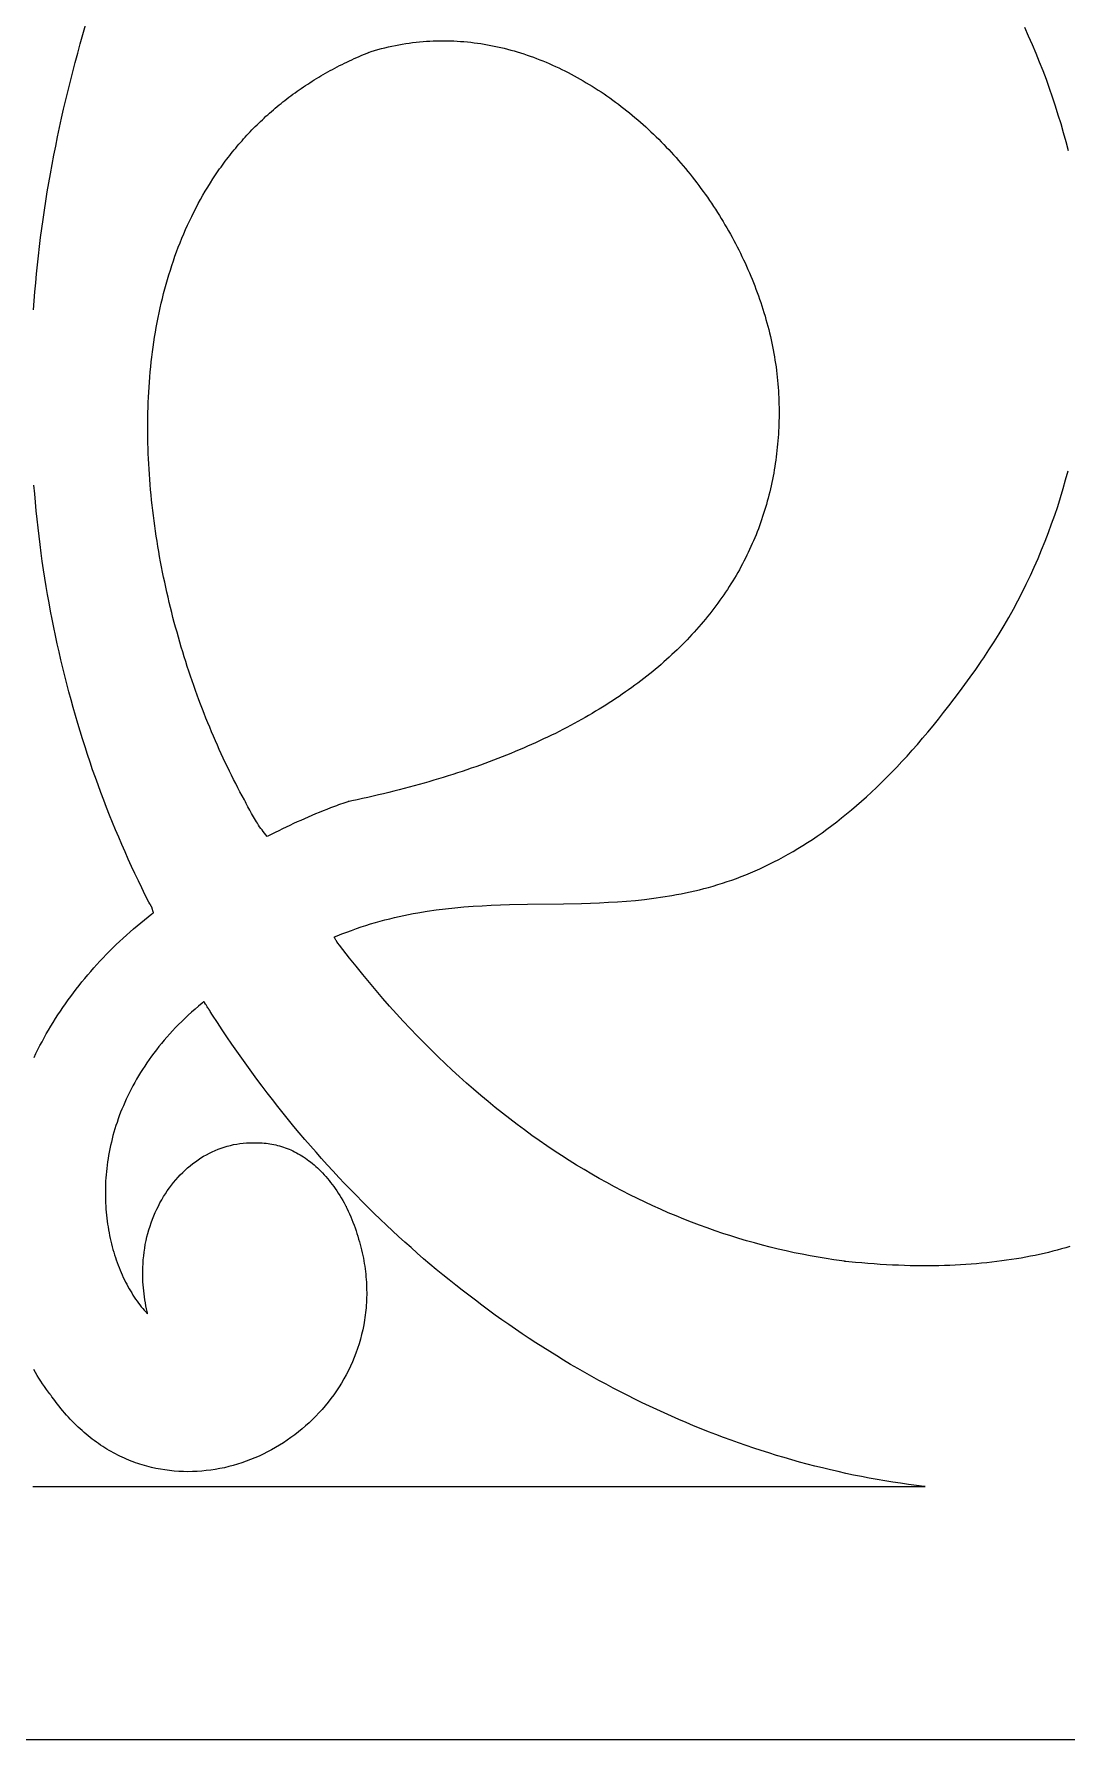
# Model space of a CAD drawing. Extents: x -53 to 64, y 95 to 135.
# Drawn here: x 14.95 to 27.5, y 95.46 to 116.19 of the extents above; entities that cross this region are included whole.
import ezdxf

# ---------------------------------------------------------------- set-up
doc = ezdxf.new("R2010")
doc.units = 0
doc.header["$MEASUREMENT"] = 0
doc.layers.add('LAYER_1', color=18, linetype='CONTINUOUS')

msp = doc.modelspace()

# ---------------------------------------------------------------- linework, layer by layer
at = {"layer": 'LAYER_1'}
for points in [[(14.947, 112.841), (14.955, 112.95), (14.964, 113.059), (14.973, 113.169), (14.984, 113.278), (14.995, 113.388), (15.007, 113.498), (15.02, 113.608), (15.033, 113.718), (15.048, 113.829), (15.063, 113.94), (15.079, 114.05), (15.096, 114.161), (15.114, 114.273), (15.133, 114.384), (15.152, 114.495), (15.172, 114.607), (15.194, 114.719), (15.216, 114.831), (15.238, 114.943), (15.262, 115.055), (15.287, 115.168), (15.312, 115.28), (15.338, 115.393), (15.366, 115.506), (15.394, 115.619), (15.423, 115.732), (15.452, 115.845), (15.483, 115.959), (15.515, 116.072), (15.547, 116.186), (15.58, 116.299)], [(27.521, 114.771), (27.493, 114.881), (27.463, 114.99), (27.432, 115.099), (27.399, 115.208), (27.365, 115.316), (27.33, 115.424), (27.293, 115.531), (27.254, 115.638), (27.214, 115.745), (27.172, 115.851), (27.129, 115.957), (27.085, 116.062), (27.038, 116.167), (26.991, 116.271)], [(14.953, 103.755), (14.976, 103.803), (15, 103.851), (15.025, 103.898), (15.05, 103.946), (15.076, 103.993), (15.102, 104.04), (15.129, 104.087), (15.157, 104.134), (15.185, 104.18), (15.214, 104.226), (15.243, 104.272), (15.273, 104.318), (15.304, 104.363), (15.335, 104.408), (15.367, 104.453), (15.399, 104.497), (15.432, 104.541), (15.466, 104.585), (15.5, 104.629), (15.534, 104.672), (15.569, 104.715), (15.605, 104.758), (15.641, 104.8), (15.678, 104.842), (15.716, 104.884), (15.754, 104.925), (15.792, 104.966), (15.831, 105.007), (15.871, 105.047), (15.911, 105.087), (15.951, 105.126), (15.992, 105.165), (16.034, 105.204), (16.076, 105.242), (16.119, 105.28), (16.162, 105.317), (16.206, 105.354), (16.25, 105.391), (16.295, 105.427), (16.34, 105.463), (16.386, 105.498), (16.397, 105.507), (16.403, 105.511), (16.406, 105.513), (16.406, 105.514), (16.406, 105.514), (16.406, 105.514), (16.406, 105.515), (16.404, 105.518), (16.402, 105.524), (16.399, 105.529), (16.398, 105.533), (16.395, 105.541), (16.393, 105.548), (16.392, 105.553), (16.39, 105.563), (16.389, 105.567), (16.388, 105.572), (16.386, 105.577), (16.383, 105.583), (16.381, 105.587), (16.379, 105.591), (16.376, 105.595), (16.373, 105.599), (16.37, 105.604), (16.366, 105.61), (16.363, 105.613), (16.363, 105.614), (16.363, 105.614), (16.363, 105.614), (16.363, 105.614), (16.362, 105.615), (16.362, 105.616), (16.359, 105.621), (16.348, 105.643), (16.305, 105.728), (16.262, 105.815), (16.221, 105.901), (16.179, 105.989), (16.138, 106.076), (16.098, 106.164), (16.059, 106.252), (16.02, 106.341), (15.982, 106.43), (15.944, 106.52), (15.907, 106.61), (15.871, 106.7), (15.835, 106.791), (15.8, 106.882), (15.765, 106.974), (15.731, 107.066), (15.698, 107.158), (15.665, 107.251), (15.634, 107.344), (15.602, 107.437), (15.572, 107.531), (15.542, 107.625), (15.512, 107.72), (15.484, 107.815), (15.456, 107.91), (15.428, 108.006), (15.402, 108.102), (15.376, 108.198), (15.35, 108.295), (15.326, 108.392), (15.302, 108.489), (15.278, 108.587), (15.256, 108.685), (15.234, 108.783), (15.213, 108.882), (15.192, 108.981), (15.172, 109.08), (15.153, 109.179), (15.135, 109.279), (15.117, 109.38), (15.1, 109.48), (15.084, 109.581), (15.068, 109.682), (15.053, 109.784), (15.039, 109.885), (15.026, 109.987), (15.013, 110.09), (15.001, 110.192), (14.99, 110.295), (14.979, 110.398), (14.97, 110.502), (14.961, 110.605), (14.952, 110.709)], [(27.54, 101.457), (27.489, 101.442), (27.437, 101.427), (27.385, 101.413), (27.333, 101.399), (27.279, 101.386), (27.225, 101.373), (27.171, 101.361), (27.116, 101.349), (27.06, 101.338), (27.003, 101.327), (26.946, 101.317), (26.889, 101.307), (26.83, 101.298), (26.771, 101.289), (26.712, 101.281), (26.652, 101.273), (26.591, 101.266), (26.529, 101.259), (26.467, 101.253), (26.405, 101.247), (26.341, 101.242), (26.277, 101.238), (26.212, 101.234), (26.147, 101.231), (26.081, 101.228), (26.014, 101.226), (25.947, 101.224), (25.879, 101.223), (25.81, 101.222), (25.741, 101.223), (25.671, 101.223), (25.6, 101.224), (25.529, 101.226), (25.457, 101.229), (25.384, 101.232), (25.31, 101.236), (25.236, 101.24), (25.161, 101.245), (25.086, 101.25), (25.01, 101.257), (24.933, 101.264), (24.855, 101.271), (24.816, 101.275), (24.806, 101.276), (24.804, 101.276), (24.803, 101.276), (24.802, 101.276), (24.801, 101.277), (24.795, 101.277), (24.77, 101.281), (24.673, 101.295), (24.576, 101.31), (24.479, 101.326), (24.382, 101.344), (24.285, 101.362), (24.189, 101.382), (24.092, 101.403), (23.996, 101.426), (23.899, 101.449), (23.803, 101.474), (23.707, 101.5), (23.611, 101.527), (23.515, 101.556), (23.419, 101.585), (23.324, 101.616), (23.228, 101.648), (23.133, 101.682), (23.038, 101.716), (22.943, 101.752), (22.849, 101.79), (22.754, 101.828), (22.66, 101.868), (22.566, 101.909), (22.472, 101.951), (22.378, 101.995), (22.285, 102.04), (22.191, 102.086), (22.098, 102.134), (22.006, 102.182), (21.913, 102.233), (21.821, 102.284), (21.729, 102.337), (21.637, 102.391), (21.545, 102.447), (21.454, 102.503), (21.363, 102.562), (21.272, 102.621), (21.182, 102.682), (21.091, 102.745), (21.002, 102.808), (20.912, 102.873), (20.823, 102.94), (20.734, 103.008), (20.645, 103.077), (20.557, 103.147), (20.469, 103.219), (20.381, 103.293), (20.294, 103.368), (20.206, 103.444), (20.12, 103.522), (20.033, 103.601), (19.948, 103.681), (19.862, 103.763), (19.777, 103.847), (19.692, 103.932), (19.607, 104.018), (19.523, 104.106), (19.44, 104.195), (19.356, 104.286), (19.273, 104.378), (19.191, 104.472), (19.109, 104.567), (19.027, 104.664), (18.946, 104.762), (18.865, 104.862), (18.785, 104.963), (18.705, 105.066), (18.665, 105.118), (18.645, 105.144), (18.635, 105.157), (18.633, 105.16), (18.632, 105.162), (18.631, 105.163), (18.631, 105.163), (18.631, 105.163), (18.631, 105.163), (18.63, 105.164), (18.629, 105.166), (18.628, 105.168), (18.626, 105.171), (18.621, 105.179), (18.616, 105.188), (18.61, 105.198), (18.606, 105.206), (18.603, 105.209), (18.602, 105.212), (18.6, 105.215), (18.6, 105.216), (18.6, 105.216), (18.6, 105.216), (18.6, 105.216), (18.6, 105.216), (18.6, 105.216), (18.602, 105.217), (18.605, 105.219), (18.635, 105.231), (18.694, 105.255), (18.752, 105.278), (18.811, 105.299), (18.869, 105.32), (18.927, 105.34), (18.986, 105.359), (19.043, 105.377), (19.101, 105.394), (19.159, 105.411), (19.216, 105.426), (19.274, 105.441), (19.331, 105.455), (19.388, 105.468), (19.445, 105.48), (19.502, 105.492), (19.559, 105.503), (19.615, 105.513), (19.728, 105.531), (19.841, 105.548), (19.953, 105.561), (20.065, 105.573), (20.176, 105.583), (20.287, 105.592), (20.398, 105.598), (20.508, 105.604), (20.619, 105.608), (20.729, 105.612), (20.949, 105.617), (21.386, 105.623), (21.605, 105.627), (21.714, 105.631), (21.824, 105.635), (21.933, 105.64), (22.043, 105.647), (22.152, 105.655), (22.262, 105.664), (22.372, 105.676), (22.482, 105.689), (22.593, 105.705), (22.703, 105.723), (22.759, 105.733), (22.814, 105.743), (22.87, 105.755), (22.925, 105.767), (22.981, 105.779), (23.037, 105.793), (23.093, 105.807), (23.149, 105.822), (23.205, 105.838), (23.261, 105.855), (23.317, 105.873), (23.374, 105.891), (23.43, 105.911), (23.487, 105.931), (23.544, 105.953), (23.6, 105.975), (23.657, 105.998), (23.714, 106.023), (23.772, 106.048), (23.829, 106.075), (23.886, 106.102), (23.944, 106.131), (24.002, 106.161), (24.06, 106.192), (24.118, 106.224), (24.176, 106.258), (24.234, 106.293), (24.293, 106.329), (24.351, 106.366), (24.41, 106.405), (24.469, 106.445), (24.528, 106.486), (24.587, 106.529), (24.647, 106.573), (24.706, 106.618), (24.766, 106.665), (24.826, 106.714), (24.886, 106.764), (24.947, 106.815), (25.007, 106.868), (25.068, 106.923), (25.129, 106.979), (25.19, 107.037), (25.252, 107.096), (25.313, 107.157), (25.375, 107.22), (25.437, 107.284), (25.499, 107.35), (25.562, 107.418), (25.624, 107.488), (25.687, 107.559), (25.75, 107.633), (25.814, 107.708), (25.877, 107.785), (25.941, 107.864), (26.005, 107.945), (26.07, 108.027), (26.134, 108.112), (26.199, 108.199), (26.264, 108.288), (26.329, 108.378), (26.395, 108.471), (26.428, 108.518), (26.445, 108.542), (26.453, 108.554), (26.457, 108.56), (26.459, 108.563), (26.492, 108.611), (26.556, 108.708), (26.619, 108.805), (26.68, 108.904), (26.739, 109.003), (26.797, 109.102), (26.853, 109.203), (26.907, 109.304), (26.959, 109.406), (27.01, 109.508), (27.059, 109.611), (27.106, 109.714), (27.152, 109.818), (27.196, 109.922), (27.239, 110.027), (27.279, 110.133), (27.318, 110.239), (27.356, 110.345), (27.391, 110.452), (27.425, 110.56), (27.458, 110.667), (27.488, 110.775), (27.517, 110.884)], [(14.938, 98.54), (14.965, 98.54), (14.992, 98.54), (15.021, 98.54), (15.051, 98.54), (15.081, 98.54), (15.113, 98.54), (15.147, 98.54), (15.181, 98.54), (15.216, 98.54), (15.252, 98.54), (15.29, 98.54), (15.328, 98.54), (15.367, 98.54), (15.408, 98.54), (15.449, 98.54), (15.491, 98.54), (15.535, 98.54), (15.579, 98.54), (15.624, 98.54), (15.67, 98.54), (15.717, 98.54), (15.765, 98.54), (15.814, 98.54), (15.863, 98.54), (15.914, 98.54), (15.965, 98.54), (16.017, 98.54), (16.07, 98.54), (16.124, 98.54), (16.178, 98.54), (16.233, 98.54), (16.29, 98.54), (16.346, 98.54), (16.404, 98.54), (16.462, 98.54), (16.521, 98.54), (16.581, 98.54), (16.641, 98.54), (16.702, 98.54), (16.764, 98.54), (16.826, 98.54), (16.889, 98.54), (16.952, 98.54), (17.016, 98.54), (17.081, 98.54), (17.146, 98.54), (17.212, 98.54), (17.278, 98.54), (17.345, 98.54), (17.413, 98.54), (17.481, 98.54), (17.549, 98.54), (17.618, 98.54), (17.687, 98.54), (17.827, 98.54), (17.969, 98.54), (18.112, 98.54), (18.257, 98.54), (18.403, 98.54), (18.551, 98.54), (18.7, 98.54), (18.849, 98.54), (19, 98.54), (19.152, 98.54), (19.304, 98.54), (19.457, 98.54), (19.61, 98.54), (19.918, 98.54), (20.227, 98.54), (20.536, 98.54), (20.844, 98.54), (20.998, 98.54), (21.151, 98.54), (21.303, 98.54), (21.455, 98.54), (21.605, 98.54), (21.755, 98.54), (21.904, 98.54), (22.051, 98.54), (22.197, 98.54), (22.342, 98.54), (22.486, 98.54), (22.627, 98.54), (22.767, 98.54), (22.837, 98.54), (22.906, 98.54), (22.974, 98.54), (23.042, 98.54), (23.109, 98.54), (23.176, 98.54), (23.243, 98.54), (23.308, 98.54), (23.374, 98.54), (23.438, 98.54), (23.503, 98.54), (23.566, 98.54), (23.629, 98.54), (23.691, 98.54), (23.753, 98.54), (23.814, 98.54), (23.874, 98.54), (23.934, 98.54), (23.993, 98.54), (24.051, 98.54), (24.108, 98.54), (24.165, 98.54), (24.221, 98.54), (24.277, 98.54), (24.331, 98.54), (24.385, 98.54), (24.438, 98.54), (24.49, 98.54), (24.541, 98.54), (24.592, 98.54), (24.641, 98.54), (24.69, 98.54), (24.738, 98.54), (24.785, 98.54), (24.831, 98.54), (24.876, 98.54), (24.92, 98.54), (24.963, 98.54), (25.006, 98.54), (25.047, 98.54), (25.087, 98.54), (25.127, 98.54), (25.165, 98.54), (25.202, 98.54), (25.239, 98.54), (25.274, 98.54), (25.308, 98.54), (25.341, 98.54), (25.373, 98.54), (25.404, 98.54), (25.434, 98.54), (25.463, 98.54), (25.49, 98.54), (25.516, 98.54), (25.542, 98.54), (25.566, 98.54), (25.588, 98.54), (25.61, 98.54), (25.63, 98.54), (25.65, 98.54), (25.667, 98.54), (25.684, 98.54), (25.699, 98.54), (25.713, 98.54), (25.726, 98.54), (25.738, 98.54), (25.748, 98.54), (25.756, 98.54), (25.764, 98.54), (25.77, 98.54), (25.774, 98.54), (25.778, 98.54), (25.78, 98.54), (25.78, 98.54), (25.78, 98.54), (25.78, 98.54), (25.78, 98.54), (25.779, 98.54), (25.776, 98.54), (25.77, 98.541), (25.674, 98.553), (25.578, 98.566), (25.483, 98.579), (25.387, 98.594), (25.292, 98.61), (25.197, 98.626), (25.102, 98.643), (25.007, 98.661), (24.912, 98.68), (24.818, 98.7), (24.723, 98.721), (24.629, 98.743), (24.535, 98.766), (24.441, 98.789), (24.348, 98.813), (24.254, 98.838), (24.161, 98.864), (24.068, 98.891), (23.975, 98.919), (23.882, 98.948), (23.79, 98.977), (23.697, 99.007), (23.605, 99.038), (23.513, 99.07), (23.422, 99.103), (23.33, 99.136), (23.239, 99.171), (23.148, 99.206), (23.058, 99.242), (22.967, 99.279), (22.877, 99.317), (22.787, 99.355), (22.698, 99.394), (22.608, 99.434), (22.519, 99.475), (22.43, 99.517), (22.342, 99.559), (22.254, 99.602), (22.166, 99.646), (22.078, 99.691), (21.991, 99.736), (21.904, 99.783), (21.817, 99.83), (21.731, 99.877), (21.645, 99.926), (21.559, 99.975), (21.473, 100.025), (21.388, 100.076), (21.304, 100.128), (21.219, 100.18), (21.135, 100.233), (21.051, 100.287), (20.968, 100.341), (20.885, 100.396), (20.802, 100.452), (20.72, 100.509), (20.638, 100.566), (20.557, 100.624), (20.476, 100.683), (20.395, 100.743), (20.315, 100.803), (20.235, 100.864), (20.155, 100.925), (20.076, 100.988), (19.997, 101.051), (19.919, 101.114), (19.841, 101.179), (19.764, 101.244), (19.686, 101.309), (19.61, 101.376), (19.534, 101.443), (19.458, 101.51), (19.383, 101.579), (19.308, 101.648), (19.234, 101.717), (19.16, 101.788), (19.086, 101.858), (19.013, 101.93), (18.941, 102.002), (18.869, 102.075), (18.797, 102.149), (18.726, 102.223), (18.656, 102.297), (18.586, 102.373), (18.516, 102.449), (18.447, 102.525), (18.379, 102.602), (18.311, 102.68), (18.243, 102.759), (18.176, 102.838), (18.11, 102.917), (18.044, 102.997), (17.979, 103.078), (17.914, 103.16), (17.849, 103.242), (17.786, 103.324), (17.723, 103.407), (17.66, 103.491), (17.598, 103.575), (17.537, 103.66), (17.476, 103.745), (17.415, 103.831), (17.356, 103.918), (17.297, 104.005), (17.238, 104.092), (17.18, 104.18), (17.123, 104.269), (17.094, 104.314), (17.087, 104.325), (17.086, 104.327), (17.085, 104.329), (17.084, 104.33), (17.084, 104.33), (17.084, 104.33), (17.084, 104.33), (17.084, 104.33), (17.083, 104.331), (17.082, 104.333), (17.081, 104.335), (17.079, 104.338), (17.077, 104.341), (17.074, 104.345), (17.071, 104.35), (17.065, 104.359), (17.058, 104.37), (17.043, 104.393), (17.036, 104.403), (17.03, 104.413), (17.027, 104.417), (17.025, 104.421), (17.023, 104.425), (17.021, 104.427), (17.019, 104.43), (17.018, 104.431), (17.018, 104.432), (17.018, 104.432), (17.018, 104.432), (17.018, 104.432), (17.018, 104.432), (17.018, 104.432), (17.017, 104.431), (16.995, 104.413), (16.951, 104.377), (16.909, 104.34), (16.867, 104.303), (16.827, 104.267), (16.787, 104.229), (16.748, 104.192), (16.71, 104.154), (16.673, 104.117), (16.637, 104.079), (16.602, 104.04), (16.568, 104.002), (16.534, 103.964), (16.502, 103.925), (16.47, 103.886), (16.439, 103.847), (16.409, 103.808), (16.38, 103.769), (16.351, 103.729), (16.324, 103.69), (16.297, 103.65), (16.271, 103.61), (16.246, 103.57), (16.222, 103.53), (16.198, 103.49), (16.176, 103.45), (16.154, 103.41), (16.132, 103.37), (16.112, 103.33), (16.092, 103.289), (16.073, 103.249), (16.055, 103.209), (16.038, 103.168), (16.021, 103.128), (16.005, 103.088), (15.989, 103.047), (15.975, 103.007), (15.961, 102.966), (15.948, 102.926), (15.935, 102.886), (15.923, 102.846), (15.912, 102.805), (15.902, 102.765), (15.892, 102.725), (15.883, 102.685), (15.874, 102.645), (15.866, 102.605), (15.859, 102.565), (15.852, 102.526), (15.846, 102.486), (15.841, 102.447), (15.836, 102.407), (15.832, 102.368), (15.829, 102.329), (15.825, 102.29), (15.823, 102.252), (15.821, 102.213), (15.82, 102.175), (15.819, 102.136), (15.819, 102.098), (15.819, 102.061), (15.82, 102.023), (15.822, 101.986), (15.824, 101.948), (15.826, 101.911), (15.829, 101.875), (15.833, 101.838), (15.837, 101.802), (15.841, 101.766), (15.846, 101.73), (15.852, 101.695), (15.858, 101.659), (15.864, 101.624), (15.871, 101.59), (15.878, 101.555), (15.886, 101.521), (15.894, 101.488), (15.903, 101.454), (15.912, 101.421), (15.921, 101.389), (15.931, 101.356), (15.941, 101.324), (15.952, 101.293), (15.963, 101.261), (15.974, 101.23), (15.986, 101.2), (15.998, 101.17), (16.011, 101.14), (16.024, 101.111), (16.037, 101.082), (16.051, 101.053), (16.065, 101.025), (16.079, 100.998), (16.094, 100.971), (16.108, 100.944), (16.124, 100.918), (16.139, 100.892), (16.155, 100.867), (16.171, 100.842), (16.187, 100.818), (16.204, 100.794), (16.221, 100.77), (16.238, 100.748), (16.256, 100.725), (16.273, 100.704), (16.291, 100.682), (16.31, 100.662), (16.328, 100.642), (16.333, 100.637), (16.333, 100.637), (16.333, 100.637), (16.333, 100.637), (16.333, 100.638), (16.332, 100.64), (16.33, 100.648), (16.326, 100.666), (16.319, 100.701), (16.312, 100.736), (16.306, 100.772), (16.3, 100.808), (16.295, 100.844), (16.29, 100.88), (16.285, 100.917), (16.282, 100.954), (16.279, 100.992), (16.276, 101.029), (16.275, 101.067), (16.274, 101.105), (16.274, 101.124), (16.274, 101.129), (16.274, 101.13), (16.274, 101.131), (16.274, 101.134), (16.274, 101.14), (16.274, 101.152), (16.275, 101.201), (16.277, 101.249), (16.28, 101.296), (16.285, 101.344), (16.29, 101.39), (16.297, 101.437), (16.305, 101.483), (16.314, 101.528), (16.325, 101.573), (16.336, 101.617), (16.348, 101.661), (16.362, 101.704), (16.376, 101.746), (16.392, 101.788), (16.408, 101.83), (16.425, 101.87), (16.444, 101.91), (16.463, 101.949), (16.483, 101.988), (16.504, 102.026), (16.526, 102.063), (16.549, 102.099), (16.572, 102.134), (16.597, 102.169), (16.622, 102.202), (16.648, 102.235), (16.675, 102.267), (16.702, 102.298), (16.73, 102.328), (16.759, 102.357), (16.789, 102.386), (16.819, 102.413), (16.85, 102.439), (16.881, 102.464), (16.914, 102.488), (16.946, 102.511), (16.98, 102.533), (17.013, 102.554), (17.048, 102.573), (17.083, 102.592), (17.118, 102.609), (17.154, 102.625), (17.19, 102.64), (17.227, 102.653), (17.264, 102.666), (17.301, 102.677), (17.339, 102.686), (17.378, 102.695), (17.416, 102.702), (17.455, 102.707), (17.494, 102.712), (17.534, 102.715), (17.574, 102.716), (17.584, 102.716), (17.589, 102.716), (17.591, 102.716), (17.593, 102.716), (17.605, 102.717), (17.629, 102.718), (17.653, 102.718), (17.677, 102.718), (17.701, 102.717), (17.724, 102.716), (17.748, 102.714), (17.772, 102.712), (17.796, 102.709), (17.819, 102.705), (17.843, 102.701), (17.866, 102.697), (17.89, 102.692), (17.913, 102.686), (17.936, 102.68), (17.959, 102.673), (17.982, 102.665), (18.005, 102.657), (18.028, 102.649), (18.051, 102.64), (18.073, 102.63), (18.096, 102.62), (18.118, 102.609), (18.14, 102.597), (18.162, 102.585), (18.185, 102.573), (18.206, 102.559), (18.228, 102.545), (18.25, 102.531), (18.271, 102.516), (18.293, 102.5), (18.314, 102.484), (18.335, 102.467), (18.356, 102.449), (18.377, 102.431), (18.397, 102.412), (18.418, 102.392), (18.438, 102.372), (18.458, 102.351), (18.478, 102.329), (18.498, 102.307), (18.518, 102.284), (18.537, 102.261), (18.556, 102.236), (18.575, 102.211), (18.594, 102.186), (18.613, 102.16), (18.631, 102.133), (18.65, 102.105), (18.668, 102.077), (18.686, 102.048), (18.703, 102.018), (18.721, 101.987), (18.738, 101.956), (18.742, 101.948), (18.743, 101.946), (18.744, 101.946), (18.744, 101.945), (18.745, 101.942), (18.747, 101.938), (18.755, 101.921), (18.771, 101.887), (18.786, 101.853), (18.801, 101.819), (18.815, 101.784), (18.828, 101.751), (18.841, 101.717), (18.853, 101.683), (18.865, 101.649), (18.876, 101.615), (18.887, 101.582), (18.897, 101.548), (18.907, 101.515), (18.916, 101.482), (18.925, 101.448), (18.933, 101.415), (18.94, 101.382), (18.947, 101.349), (18.954, 101.316), (18.96, 101.283), (18.965, 101.251), (18.971, 101.218), (18.975, 101.186), (18.979, 101.153), (18.983, 101.121), (18.986, 101.089), (18.989, 101.057), (18.991, 101.025), (18.992, 100.994), (18.994, 100.962), (18.994, 100.93), (18.995, 100.899), (18.995, 100.868), (18.994, 100.837), (18.993, 100.806), (18.991, 100.775), (18.99, 100.744), (18.987, 100.713), (18.984, 100.683), (18.981, 100.653), (18.978, 100.623), (18.973, 100.593), (18.969, 100.563), (18.959, 100.504), (18.947, 100.445), (18.933, 100.387), (18.919, 100.33), (18.902, 100.273), (18.884, 100.217), (18.864, 100.162), (18.843, 100.108), (18.821, 100.054), (18.797, 100.001), (18.772, 99.949), (18.746, 99.898), (18.718, 99.848), (18.689, 99.798), (18.659, 99.75), (18.627, 99.702), (18.594, 99.655), (18.561, 99.609), (18.526, 99.564), (18.49, 99.52), (18.452, 99.477), (18.414, 99.435), (18.375, 99.394), (18.335, 99.354), (18.294, 99.315), (18.252, 99.277), (18.209, 99.24), (18.165, 99.204), (18.121, 99.169), (18.075, 99.136), (18.029, 99.104), (17.982, 99.072), (17.935, 99.042), (17.886, 99.014), (17.837, 98.986), (17.788, 98.96), (17.738, 98.935), (17.687, 98.911), (17.636, 98.889), (17.584, 98.868), (17.532, 98.848), (17.479, 98.829), (17.426, 98.812), (17.373, 98.797), (17.319, 98.782), (17.265, 98.769), (17.21, 98.758), (17.155, 98.748), (17.101, 98.74), (17.045, 98.733), (16.99, 98.727), (16.935, 98.723), (16.879, 98.721), (16.823, 98.72), (16.767, 98.721), (16.712, 98.723), (16.656, 98.728), (16.6, 98.733), (16.544, 98.741), (16.489, 98.75), (16.433, 98.76), (16.378, 98.773), (16.323, 98.787), (16.268, 98.803), (16.24, 98.811), (16.213, 98.82), (16.186, 98.83), (16.159, 98.84), (16.131, 98.85), (16.104, 98.861), (16.077, 98.872), (16.051, 98.884), (16.024, 98.896), (15.997, 98.909), (15.97, 98.922), (15.944, 98.936), (15.918, 98.95), (15.891, 98.964), (15.865, 98.979), (15.839, 98.995), (15.813, 99.011), (15.787, 99.027), (15.761, 99.044), (15.736, 99.062), (15.71, 99.08), (15.685, 99.098), (15.66, 99.117), (15.635, 99.136), (15.61, 99.156), (15.585, 99.177), (15.561, 99.197), (15.536, 99.219), (15.512, 99.241), (15.488, 99.263), (15.464, 99.286), (15.44, 99.309), (15.417, 99.333), (15.393, 99.358), (15.37, 99.383), (15.347, 99.408), (15.324, 99.434), (15.302, 99.461), (15.279, 99.488), (15.257, 99.515), (15.235, 99.544), (15.213, 99.572), (15.192, 99.601), (15.17, 99.631), (15.16, 99.646), (15.154, 99.654), (15.153, 99.656), (15.152, 99.657), (15.152, 99.657), (15.152, 99.657), (15.15, 99.659), (15.147, 99.663), (15.141, 99.671), (15.128, 99.688), (15.103, 99.721), (15.079, 99.755), (15.056, 99.788), (15.034, 99.822), (15.012, 99.857), (14.991, 99.891), (14.97, 99.926), (14.95, 99.961)], [(27.931, 95.461), (26.944, 95.461), (25.954, 95.461), (24.961, 95.461), (22.968, 95.461), (20.968, 95.461), (16.957, 95.461), (14.952, 95.461), (12.953, 95.461), (10.961, 95.461), (9.969, 95.461), (8.98, 95.461), (7.994, 95.461), (7.012, 95.461), (6.034, 95.461), (5.061, 95.461), (4.093, 95.461), (3.13, 95.461), (2.173, 95.461)]]:
    msp.add_lwpolyline(points, dxfattribs=at)
msp.add_lwpolyline([(17.786, 106.439), (17.77, 106.459), (17.753, 106.479), (17.738, 106.499), (17.723, 106.519), (17.708, 106.539), (17.694, 106.559), (17.68, 106.579), (17.667, 106.6), (17.654, 106.62), (17.642, 106.64), (17.63, 106.66), (17.618, 106.68), (17.606, 106.7), (17.595, 106.721), (17.573, 106.761), (17.552, 106.802), (17.531, 106.842), (17.521, 106.863), (17.518, 106.868), (17.517, 106.869), (17.517, 106.87), (17.517, 106.87), (17.517, 106.87), (17.517, 106.87), (17.517, 106.871), (17.515, 106.874), (17.508, 106.886), (17.482, 106.934), (17.455, 106.984), (17.429, 107.033), (17.403, 107.083), (17.378, 107.133), (17.352, 107.184), (17.327, 107.235), (17.302, 107.287), (17.277, 107.339), (17.252, 107.391), (17.228, 107.444), (17.204, 107.497), (17.18, 107.55), (17.156, 107.604), (17.133, 107.658), (17.11, 107.712), (17.087, 107.767), (17.064, 107.822), (17.042, 107.878), (17.02, 107.933), (16.998, 107.989), (16.977, 108.046), (16.955, 108.102), (16.934, 108.159), (16.914, 108.216), (16.893, 108.274), (16.873, 108.331), (16.854, 108.389), (16.834, 108.448), (16.815, 108.506), (16.796, 108.565), (16.778, 108.624), (16.759, 108.683), (16.741, 108.742), (16.724, 108.802), (16.707, 108.862), (16.69, 108.922), (16.673, 108.982), (16.657, 109.042), (16.641, 109.103), (16.626, 109.163), (16.61, 109.224), (16.596, 109.285), (16.581, 109.347), (16.567, 109.408), (16.553, 109.469), (16.54, 109.531), (16.527, 109.593), (16.515, 109.654), (16.503, 109.716), (16.491, 109.778), (16.479, 109.841), (16.468, 109.903), (16.458, 109.965), (16.448, 110.027), (16.438, 110.09), (16.428, 110.152), (16.42, 110.215), (16.411, 110.278), (16.403, 110.34), (16.395, 110.403), (16.388, 110.466), (16.381, 110.528), (16.375, 110.591), (16.369, 110.654), (16.364, 110.717), (16.359, 110.78), (16.354, 110.842), (16.35, 110.905), (16.346, 110.968), (16.343, 111.031), (16.34, 111.093), (16.338, 111.156), (16.337, 111.218), (16.335, 111.281), (16.335, 111.343), (16.334, 111.406), (16.335, 111.468), (16.335, 111.53), (16.337, 111.592), (16.338, 111.654), (16.341, 111.716), (16.343, 111.778), (16.347, 111.84), (16.35, 111.901), (16.355, 111.963), (16.36, 112.024), (16.365, 112.085), (16.371, 112.146), (16.377, 112.207), (16.385, 112.267), (16.392, 112.328), (16.4, 112.388), (16.409, 112.448), (16.418, 112.508), (16.428, 112.568), (16.438, 112.627), (16.449, 112.687), (16.461, 112.746), (16.473, 112.805), (16.486, 112.863), (16.499, 112.922), (16.513, 112.98), (16.527, 113.038), (16.543, 113.095), (16.558, 113.153), (16.575, 113.21), (16.591, 113.267), (16.609, 113.323), (16.627, 113.379), (16.646, 113.435), (16.665, 113.491), (16.685, 113.546), (16.706, 113.601), (16.727, 113.656), (16.749, 113.71), (16.772, 113.764), (16.795, 113.818), (16.819, 113.871), (16.844, 113.924), (16.869, 113.976), (16.895, 114.029), (16.921, 114.08), (16.949, 114.132), (16.977, 114.183), (17.005, 114.233), (17.034, 114.284), (17.064, 114.333), (17.095, 114.383), (17.127, 114.432), (17.142, 114.456), (17.159, 114.48), (17.175, 114.504), (17.191, 114.528), (17.208, 114.552), (17.225, 114.576), (17.242, 114.6), (17.259, 114.623), (17.276, 114.647), (17.294, 114.67), (17.312, 114.693), (17.33, 114.716), (17.348, 114.739), (17.366, 114.762), (17.385, 114.784), (17.403, 114.807), (17.422, 114.83), (17.441, 114.852), (17.46, 114.874), (17.48, 114.896), (17.499, 114.918), (17.519, 114.94), (17.539, 114.962), (17.559, 114.983), (17.579, 115.005), (17.6, 115.026), (17.62, 115.047), (17.641, 115.068), (17.662, 115.089), (17.684, 115.11), (17.705, 115.131), (17.727, 115.151), (17.749, 115.171), (17.771, 115.192), (17.793, 115.212), (17.815, 115.232), (17.838, 115.252), (17.861, 115.271), (17.884, 115.291), (17.907, 115.31), (17.93, 115.33), (17.954, 115.349), (17.977, 115.368), (18.001, 115.386), (18.026, 115.405), (18.05, 115.424), (18.074, 115.442), (18.099, 115.46), (18.124, 115.478), (18.149, 115.496), (18.175, 115.514), (18.2, 115.532), (18.226, 115.549), (18.252, 115.567), (18.278, 115.584), (18.304, 115.601), (18.331, 115.618), (18.358, 115.635), (18.385, 115.651), (18.412, 115.668), (18.439, 115.684), (18.467, 115.7), (18.495, 115.716), (18.523, 115.732), (18.551, 115.747), (18.579, 115.763), (18.608, 115.778), (18.637, 115.793), (18.666, 115.808), (18.695, 115.823), (18.724, 115.837), (18.754, 115.852), (18.784, 115.866), (18.814, 115.88), (18.844, 115.894), (18.875, 115.908), (18.905, 115.921), (18.936, 115.935), (18.968, 115.948), (18.999, 115.961), (19.015, 115.968), (19.019, 115.969), (19.02, 115.97), (19.02, 115.97), (19.022, 115.97), (19.027, 115.972), (19.048, 115.979), (19.09, 115.991), (19.132, 116.003), (19.174, 116.015), (19.216, 116.025), (19.259, 116.035), (19.301, 116.045), (19.343, 116.054), (19.385, 116.062), (19.427, 116.069), (19.469, 116.076), (19.511, 116.082), (19.553, 116.088), (19.595, 116.093), (19.637, 116.097), (19.679, 116.101), (19.72, 116.104), (19.762, 116.107), (19.804, 116.109), (19.846, 116.11), (19.887, 116.111), (19.929, 116.111), (19.97, 116.111), (20.012, 116.11), (20.053, 116.108), (20.094, 116.106), (20.136, 116.103), (20.177, 116.1), (20.218, 116.096), (20.259, 116.092), (20.3, 116.087), (20.341, 116.082), (20.382, 116.076), (20.422, 116.069), (20.463, 116.062), (20.504, 116.054), (20.544, 116.046), (20.584, 116.038), (20.625, 116.029), (20.665, 116.019), (20.705, 116.009), (20.745, 115.998), (20.785, 115.987), (20.824, 115.975), (20.864, 115.963), (20.903, 115.95), (20.943, 115.937), (20.982, 115.924), (21.021, 115.91), (21.06, 115.895), (21.099, 115.88), (21.137, 115.865), (21.176, 115.849), (21.214, 115.832), (21.253, 115.815), (21.291, 115.798), (21.329, 115.78), (21.367, 115.762), (21.404, 115.744), (21.442, 115.725), (21.479, 115.705), (21.516, 115.685), (21.553, 115.665), (21.59, 115.644), (21.627, 115.623), (21.663, 115.601), (21.7, 115.58), (21.736, 115.557), (21.772, 115.535), (21.808, 115.511), (21.843, 115.488), (21.879, 115.464), (21.914, 115.44), (21.949, 115.415), (21.984, 115.39), (22.019, 115.365), (22.053, 115.339), (22.087, 115.313), (22.121, 115.287), (22.155, 115.26), (22.189, 115.233), (22.222, 115.205), (22.255, 115.177), (22.288, 115.149), (22.321, 115.121), (22.353, 115.092), (22.385, 115.063), (22.418, 115.033), (22.449, 115.004), (22.481, 114.974), (22.512, 114.943), (22.543, 114.913), (22.574, 114.882), (22.605, 114.851), (22.635, 114.819), (22.665, 114.787), (22.695, 114.755), (22.724, 114.723), (22.754, 114.69), (22.783, 114.657), (22.811, 114.624), (22.84, 114.591), (22.868, 114.557), (22.896, 114.523), (22.924, 114.489), (22.951, 114.455), (22.978, 114.42), (23.005, 114.385), (23.031, 114.35), (23.057, 114.315), (23.083, 114.279), (23.109, 114.244), (23.134, 114.208), (23.159, 114.171), (23.184, 114.135), (23.208, 114.098), (23.233, 114.062), (23.256, 114.025), (23.28, 113.988), (23.303, 113.95), (23.326, 113.913), (23.348, 113.875), (23.37, 113.837), (23.392, 113.799), (23.414, 113.761), (23.435, 113.723), (23.456, 113.684), (23.476, 113.645), (23.496, 113.607), (23.516, 113.568), (23.535, 113.528), (23.554, 113.489), (23.573, 113.45), (23.592, 113.41), (23.61, 113.371), (23.627, 113.331), (23.645, 113.291), (23.661, 113.251), (23.678, 113.211), (23.694, 113.171), (23.71, 113.131), (23.725, 113.09), (23.74, 113.05), (23.755, 113.009), (23.769, 112.969), (23.783, 112.928), (23.797, 112.887), (23.81, 112.847), (23.822, 112.806), (23.835, 112.765), (23.846, 112.724), (23.858, 112.683), (23.869, 112.642), (23.88, 112.6), (23.89, 112.559), (23.9, 112.518), (23.909, 112.477), (23.918, 112.435), (23.927, 112.394), (23.935, 112.353), (23.942, 112.311), (23.95, 112.27), (23.956, 112.229), (23.963, 112.187), (23.969, 112.146), (23.974, 112.104), (23.979, 112.063), (23.984, 112.022), (23.988, 111.98), (23.992, 111.939), (23.995, 111.898), (23.997, 111.857), (24, 111.815), (24.001, 111.774), (24.003, 111.733), (24.004, 111.692), (24.005, 111.652), (24.005, 111.611), (24.005, 111.57), (24.005, 111.53), (24.004, 111.489), (24.003, 111.449), (24.001, 111.409), (23.999, 111.369), (23.997, 111.329), (23.994, 111.289), (23.991, 111.249), (23.988, 111.209), (23.984, 111.17), (23.98, 111.13), (23.976, 111.091), (23.971, 111.052), (23.966, 111.013), (23.96, 110.973), (23.954, 110.935), (23.948, 110.896), (23.941, 110.857), (23.934, 110.818), (23.926, 110.78), (23.918, 110.742), (23.91, 110.703), (23.901, 110.665), (23.892, 110.627), (23.883, 110.589), (23.873, 110.551), (23.863, 110.514), (23.852, 110.476), (23.841, 110.439), (23.83, 110.401), (23.818, 110.364), (23.806, 110.327), (23.794, 110.29), (23.781, 110.253), (23.768, 110.217), (23.754, 110.18), (23.74, 110.144), (23.726, 110.107), (23.711, 110.071), (23.696, 110.035), (23.68, 109.999), (23.664, 109.964), (23.648, 109.928), (23.631, 109.892), (23.614, 109.857), (23.596, 109.822), (23.579, 109.787), (23.56, 109.752), (23.542, 109.717), (23.523, 109.682), (23.503, 109.648), (23.483, 109.613), (23.463, 109.579), (23.442, 109.545), (23.421, 109.511), (23.4, 109.477), (23.378, 109.443), (23.356, 109.41), (23.333, 109.376), (23.31, 109.343), (23.287, 109.31), (23.263, 109.277), (23.239, 109.244), (23.214, 109.211), (23.189, 109.179), (23.164, 109.147), (23.138, 109.114), (23.112, 109.082), (23.085, 109.05), (23.058, 109.019), (23.031, 108.987), (23.003, 108.956), (22.975, 108.924), (22.947, 108.893), (22.918, 108.862), (22.888, 108.831), (22.859, 108.801), (22.828, 108.77), (22.798, 108.74), (22.767, 108.71), (22.735, 108.68), (22.704, 108.65), (22.671, 108.62), (22.639, 108.591), (22.606, 108.562), (22.572, 108.532), (22.539, 108.503), (22.504, 108.475), (22.47, 108.446), (22.435, 108.418), (22.399, 108.389), (22.363, 108.361), (22.327, 108.333), (22.29, 108.305), (22.253, 108.278), (22.216, 108.25), (22.178, 108.223), (22.14, 108.196), (22.101, 108.169), (22.062, 108.142), (22.022, 108.116), (21.982, 108.09), (21.942, 108.063), (21.901, 108.037), (21.86, 108.012), (21.818, 107.986), (21.776, 107.961), (21.734, 107.935), (21.691, 107.91), (21.648, 107.885), (21.604, 107.861), (21.56, 107.836), (21.515, 107.812), (21.471, 107.788), (21.425, 107.764), (21.379, 107.74), (21.333, 107.717), (21.287, 107.693), (21.24, 107.67), (21.192, 107.647), (21.144, 107.625), (21.096, 107.602), (21.047, 107.58), (20.998, 107.558), (20.949, 107.536), (20.899, 107.514), (20.848, 107.492), (20.797, 107.471), (20.746, 107.45), (20.694, 107.429), (20.642, 107.408), (20.59, 107.388), (20.537, 107.367), (20.484, 107.347), (20.43, 107.328), (20.376, 107.308), (20.321, 107.288), (20.266, 107.269), (20.21, 107.25), (20.154, 107.231), (20.098, 107.213), (20.041, 107.194), (19.984, 107.176), (19.926, 107.158), (19.868, 107.14), (19.81, 107.123), (19.751, 107.106), (19.692, 107.088), (19.632, 107.072), (19.572, 107.055), (19.511, 107.039), (19.45, 107.022), (19.388, 107.006), (19.326, 106.991), (19.264, 106.975), (19.201, 106.96), (19.138, 106.945), (19.074, 106.93), (19.01, 106.915), (18.945, 106.901), (18.88, 106.887), (18.815, 106.873), (18.782, 106.866), (18.774, 106.864), (18.772, 106.864), (18.771, 106.864), (18.771, 106.864), (18.771, 106.864), (18.771, 106.864), (18.771, 106.864), (18.77, 106.863), (18.767, 106.862), (18.754, 106.858), (18.728, 106.849), (18.703, 106.84), (18.678, 106.831), (18.653, 106.823), (18.629, 106.814), (18.605, 106.805), (18.581, 106.796), (18.557, 106.787), (18.51, 106.769), (18.464, 106.751), (18.418, 106.732), (18.373, 106.714), (18.328, 106.695), (18.283, 106.676), (18.239, 106.656), (18.195, 106.636), (18.151, 106.616), (18.107, 106.596), (18.062, 106.575), (18.018, 106.554), (17.972, 106.532), (17.927, 106.509), (17.881, 106.487), (17.857, 106.475), (17.834, 106.463), (17.81, 106.451)], close=True, dxfattribs=at)

doc.saveas('drawing.dxf')
